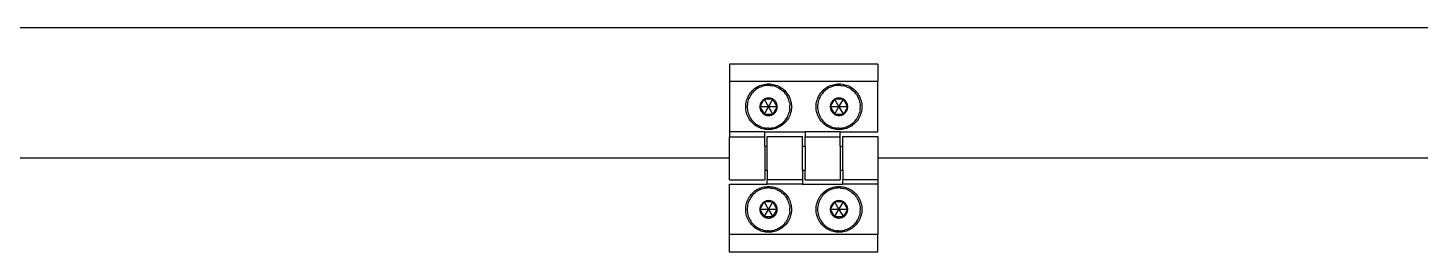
# Model space of a CAD drawing. Extents: x -35 to 41, y -65 to 61.
# Drawn here: x -17.04 to -0.98, y -26.08 to -23.49 of the extents above; entities that cross this region are included whole.
import ezdxf

# ---------------------------------------------------------------- set-up
doc = ezdxf.new("R2010")
doc.units = 0
doc.layers.get('0').update_dxf_attribs({"linetype": 'CONTINUOUS'})

msp = doc.modelspace()

# ---------------------------------------------------------------- linework, layer by layer
for p, q in [((16.911, -23.492), (-33.089, -23.492)), ((-7.233, -23.909), (-8.944, -23.909)), ((-8.944, -23.909), (-8.944, -24.112)), ((-7.233, -23.909), (-7.233, -24.112)), ((-7.233, -24.112), (-8.944, -24.112)), ((-8.944, -24.112), (-8.944, -24.692)), ((-8.704, -24.241), (-8.693, -24.228)), ((-8.693, -24.228), (-8.681, -24.215)), ((-8.68, -24.239), (-8.69, -24.252)), ((-8.681, -24.215), (-8.669, -24.203)), ((-8.669, -24.227), (-8.68, -24.239)), ((-8.669, -24.203), (-8.655, -24.192)), ((-8.657, -24.216), (-8.669, -24.227)), ((-8.645, -24.206), (-8.657, -24.216)), ((-8.655, -24.192), (-8.641, -24.182)), ((-8.632, -24.197), (-8.645, -24.206)), ((-8.641, -24.182), (-8.627, -24.173)), ((-8.618, -24.188), (-8.632, -24.197)), ((-8.627, -24.173), (-8.611, -24.165)), ((-8.604, -24.181), (-8.618, -24.188)), ((-8.611, -24.165), (-8.596, -24.158)), ((-8.589, -24.174), (-8.604, -24.181)), ((-8.596, -24.158), (-8.579, -24.152)), ((-8.574, -24.168), (-8.589, -24.174)), ((-8.579, -24.152), (-8.563, -24.147)), ((-8.558, -24.164), (-8.574, -24.168)), ((-8.563, -24.147), (-8.546, -24.143)), ((-8.543, -24.16), (-8.558, -24.164)), ((-8.546, -24.143), (-8.529, -24.14)), ((-8.527, -24.157), (-8.543, -24.16)), ((-8.529, -24.14), (-8.512, -24.138)), ((-8.511, -24.156), (-8.527, -24.157)), ((-8.512, -24.138), (-8.495, -24.138)), ((-8.495, -24.155), (-8.511, -24.156)), ((-8.495, -24.138), (-8.477, -24.138)), ((-8.478, -24.156), (-8.495, -24.155)), ((-8.478, -24.156), (-8.462, -24.157)), ((-8.477, -24.138), (-8.46, -24.14)), ((-8.462, -24.157), (-8.446, -24.16)), ((-8.46, -24.14), (-8.443, -24.143)), ((-8.431, -24.164), (-8.446, -24.16)), ((-8.443, -24.143), (-8.426, -24.147)), ((-8.415, -24.168), (-8.431, -24.164)), ((-8.426, -24.147), (-8.41, -24.152)), ((-8.4, -24.174), (-8.415, -24.168)), ((-8.41, -24.152), (-8.394, -24.158)), ((-8.4, -24.174), (-8.386, -24.181)), ((-8.394, -24.158), (-8.378, -24.165)), ((-8.386, -24.181), (-8.371, -24.188)), ((-8.378, -24.165), (-8.363, -24.173)), ((-8.371, -24.188), (-8.358, -24.197)), ((-8.363, -24.173), (-8.348, -24.182)), ((-8.345, -24.206), (-8.358, -24.197)), ((-8.348, -24.182), (-8.334, -24.192)), ((-8.345, -24.206), (-8.332, -24.216)), ((-8.334, -24.192), (-8.321, -24.203)), ((-8.332, -24.216), (-8.32, -24.227)), ((-8.321, -24.203), (-8.308, -24.215)), ((-8.32, -24.227), (-8.309, -24.239)), ((-8.299, -24.252), (-8.309, -24.239)), ((-8.308, -24.215), (-8.296, -24.228)), ((-8.296, -24.228), (-8.285, -24.241)), ((-7.892, -24.241), (-7.881, -24.228)), ((-7.881, -24.228), (-7.869, -24.215)), ((-7.868, -24.239), (-7.878, -24.252)), ((-7.869, -24.215), (-7.857, -24.203)), ((-7.857, -24.227), (-7.868, -24.239)), ((-7.857, -24.203), (-7.843, -24.192)), ((-7.845, -24.216), (-7.857, -24.227)), ((-7.833, -24.206), (-7.845, -24.216)), ((-7.843, -24.192), (-7.829, -24.182)), ((-7.82, -24.197), (-7.833, -24.206)), ((-7.829, -24.182), (-7.815, -24.173)), ((-7.806, -24.188), (-7.82, -24.197)), ((-7.815, -24.173), (-7.799, -24.165)), ((-7.792, -24.181), (-7.806, -24.188)), ((-7.799, -24.165), (-7.784, -24.158)), ((-7.777, -24.174), (-7.792, -24.181)), ((-7.784, -24.158), (-7.767, -24.152)), ((-7.762, -24.168), (-7.777, -24.174)), ((-7.767, -24.152), (-7.751, -24.147)), ((-7.746, -24.164), (-7.762, -24.168)), ((-7.751, -24.147), (-7.734, -24.143)), ((-7.731, -24.16), (-7.746, -24.164)), ((-7.734, -24.143), (-7.717, -24.14)), ((-7.715, -24.157), (-7.731, -24.16)), ((-7.717, -24.14), (-7.7, -24.138)), ((-7.699, -24.156), (-7.715, -24.157)), ((-7.7, -24.138), (-7.683, -24.138)), ((-7.683, -24.155), (-7.699, -24.156)), ((-7.683, -24.138), (-7.665, -24.138)), ((-7.666, -24.156), (-7.683, -24.155)), ((-7.666, -24.156), (-7.65, -24.157)), ((-7.665, -24.138), (-7.648, -24.14)), ((-7.65, -24.157), (-7.634, -24.16)), ((-7.648, -24.14), (-7.631, -24.143)), ((-7.619, -24.164), (-7.634, -24.16)), ((-7.631, -24.143), (-7.614, -24.147)), ((-7.603, -24.168), (-7.619, -24.164)), ((-7.614, -24.147), (-7.598, -24.152)), ((-7.588, -24.174), (-7.603, -24.168)), ((-7.598, -24.152), (-7.582, -24.158)), ((-7.588, -24.174), (-7.574, -24.181)), ((-7.582, -24.158), (-7.566, -24.165)), ((-7.574, -24.181), (-7.559, -24.188)), ((-7.566, -24.165), (-7.551, -24.173)), ((-7.559, -24.188), (-7.546, -24.197)), ((-7.551, -24.173), (-7.536, -24.182)), ((-7.533, -24.206), (-7.546, -24.197)), ((-7.536, -24.182), (-7.522, -24.192)), ((-7.533, -24.206), (-7.52, -24.216)), ((-7.522, -24.192), (-7.509, -24.203)), ((-7.52, -24.216), (-7.508, -24.227)), ((-7.509, -24.203), (-7.496, -24.215)), ((-7.508, -24.227), (-7.497, -24.239)), ((-7.487, -24.252), (-7.497, -24.239)), ((-7.496, -24.215), (-7.484, -24.228)), ((-7.484, -24.228), (-7.473, -24.241)), ((-7.233, -24.692), (-7.233, -24.112)), ((-8.758, -24.384), (-8.756, -24.367)), ((-8.758, -24.402), (-8.758, -24.384)), ((-8.756, -24.367), (-8.753, -24.35)), ((-8.753, -24.35), (-8.749, -24.333)), ((-8.749, -24.333), (-8.744, -24.317)), ((-8.744, -24.317), (-8.738, -24.301)), ((-8.739, -24.369), (-8.741, -24.386)), ((-8.741, -24.386), (-8.741, -24.402)), ((-8.736, -24.354), (-8.739, -24.369)), ((-8.738, -24.301), (-8.731, -24.285)), ((-8.733, -24.338), (-8.736, -24.354)), ((-8.728, -24.322), (-8.733, -24.338)), ((-8.731, -24.285), (-8.723, -24.27)), ((-8.722, -24.307), (-8.728, -24.322)), ((-8.723, -24.27), (-8.714, -24.255)), ((-8.716, -24.293), (-8.722, -24.307)), ((-8.708, -24.278), (-8.716, -24.293)), ((-8.714, -24.255), (-8.704, -24.241)), ((-8.7, -24.265), (-8.708, -24.278)), ((-8.69, -24.252), (-8.7, -24.265)), ((-8.595, -24.402), (-8.585, -24.384)), ((-8.594, -24.389), (-8.595, -24.395)), ((-8.595, -24.395), (-8.595, -24.402)), ((-8.593, -24.382), (-8.594, -24.389)), ((-8.592, -24.376), (-8.593, -24.382)), ((-8.585, -24.384), (-8.593, -24.382)), ((-8.59, -24.369), (-8.592, -24.376)), ((-8.587, -24.363), (-8.59, -24.369)), ((-8.585, -24.357), (-8.587, -24.363)), ((-8.585, -24.384), (-8.552, -24.327)), ((-8.582, -24.351), (-8.585, -24.357)), ((-8.578, -24.346), (-8.582, -24.351)), ((-8.574, -24.34), (-8.578, -24.346)), ((-8.57, -24.335), (-8.574, -24.34)), ((-8.566, -24.331), (-8.57, -24.335)), ((-8.561, -24.326), (-8.566, -24.331)), ((-8.556, -24.322), (-8.561, -24.326)), ((-8.55, -24.318), (-8.556, -24.322)), ((-8.545, -24.315), (-8.552, -24.327)), ((-8.55, -24.318), (-8.552, -24.327)), ((-8.545, -24.315), (-8.55, -24.318)), ((-8.539, -24.312), (-8.545, -24.315)), ((-8.545, -24.315), (-8.495, -24.402)), ((-8.545, -24.315), (-8.531, -24.315)), ((-8.533, -24.309), (-8.539, -24.312)), ((-8.531, -24.315), (-8.539, -24.312)), ((-8.527, -24.307), (-8.533, -24.309)), ((-8.444, -24.315), (-8.531, -24.315)), ((-8.521, -24.305), (-8.527, -24.307)), ((-8.514, -24.303), (-8.521, -24.305)), ((-8.508, -24.302), (-8.514, -24.303)), ((-8.504, -24.302), (-8.508, -24.302)), ((-8.495, -24.301), (-8.504, -24.302)), ((-8.488, -24.301), (-8.495, -24.301)), ((-8.495, -24.402), (-8.444, -24.315)), ((-8.481, -24.302), (-8.488, -24.301)), ((-8.475, -24.303), (-8.481, -24.302)), ((-8.469, -24.305), (-8.475, -24.303)), ((-8.462, -24.307), (-8.469, -24.305)), ((-8.456, -24.309), (-8.462, -24.307)), ((-8.45, -24.312), (-8.456, -24.309)), ((-8.444, -24.315), (-8.45, -24.312)), ((-8.439, -24.318), (-8.444, -24.315)), ((-8.394, -24.402), (-8.444, -24.315)), ((-8.433, -24.322), (-8.439, -24.318)), ((-8.428, -24.326), (-8.433, -24.322)), ((-8.424, -24.331), (-8.428, -24.326)), ((-8.419, -24.335), (-8.424, -24.331)), ((-8.415, -24.34), (-8.419, -24.335)), ((-8.411, -24.346), (-8.415, -24.34)), ((-8.408, -24.351), (-8.411, -24.346)), ((-8.404, -24.357), (-8.408, -24.351)), ((-8.402, -24.363), (-8.404, -24.357)), ((-8.399, -24.369), (-8.402, -24.363)), ((-8.398, -24.376), (-8.399, -24.369)), ((-8.396, -24.382), (-8.398, -24.376)), ((-8.395, -24.389), (-8.396, -24.382)), ((-8.394, -24.395), (-8.395, -24.389)), ((-8.394, -24.402), (-8.394, -24.395)), ((-8.299, -24.252), (-8.29, -24.265)), ((-8.29, -24.265), (-8.281, -24.278)), ((-8.285, -24.241), (-8.275, -24.255)), ((-8.274, -24.293), (-8.281, -24.278)), ((-8.275, -24.255), (-8.266, -24.27)), ((-8.267, -24.307), (-8.274, -24.293)), ((-8.261, -24.322), (-8.267, -24.307)), ((-8.266, -24.27), (-8.258, -24.285)), ((-8.256, -24.338), (-8.261, -24.322)), ((-8.258, -24.285), (-8.251, -24.301)), ((-8.253, -24.354), (-8.256, -24.338)), ((-8.253, -24.354), (-8.25, -24.369)), ((-8.251, -24.301), (-8.245, -24.317)), ((-8.25, -24.369), (-8.249, -24.386)), ((-8.248, -24.402), (-8.249, -24.386)), ((-8.245, -24.317), (-8.24, -24.333)), ((-8.24, -24.333), (-8.236, -24.35)), ((-8.236, -24.35), (-8.233, -24.367)), ((-8.233, -24.367), (-8.231, -24.384)), ((-8.231, -24.384), (-8.231, -24.402)), ((-7.946, -24.384), (-7.944, -24.367)), ((-7.946, -24.402), (-7.946, -24.384)), ((-7.944, -24.367), (-7.941, -24.35)), ((-7.941, -24.35), (-7.937, -24.333)), ((-7.937, -24.333), (-7.932, -24.317)), ((-7.932, -24.317), (-7.926, -24.301)), ((-7.927, -24.369), (-7.929, -24.386)), ((-7.929, -24.386), (-7.929, -24.402)), ((-7.924, -24.354), (-7.927, -24.369)), ((-7.926, -24.301), (-7.919, -24.285)), ((-7.921, -24.338), (-7.924, -24.354)), ((-7.916, -24.322), (-7.921, -24.338)), ((-7.919, -24.285), (-7.911, -24.27)), ((-7.91, -24.307), (-7.916, -24.322)), ((-7.911, -24.27), (-7.902, -24.255)), ((-7.904, -24.293), (-7.91, -24.307)), ((-7.896, -24.278), (-7.904, -24.293)), ((-7.902, -24.255), (-7.892, -24.241)), ((-7.888, -24.265), (-7.896, -24.278)), ((-7.878, -24.252), (-7.888, -24.265)), ((-7.783, -24.402), (-7.773, -24.384)), ((-7.782, -24.389), (-7.783, -24.395)), ((-7.783, -24.395), (-7.783, -24.402)), ((-7.781, -24.382), (-7.782, -24.389)), ((-7.78, -24.376), (-7.781, -24.382)), ((-7.773, -24.384), (-7.781, -24.382)), ((-7.778, -24.369), (-7.78, -24.376)), ((-7.775, -24.363), (-7.778, -24.369)), ((-7.773, -24.357), (-7.775, -24.363)), ((-7.773, -24.384), (-7.74, -24.327)), ((-7.77, -24.351), (-7.773, -24.357)), ((-7.766, -24.346), (-7.77, -24.351)), ((-7.762, -24.34), (-7.766, -24.346)), ((-7.758, -24.335), (-7.762, -24.34)), ((-7.754, -24.331), (-7.758, -24.335)), ((-7.749, -24.326), (-7.754, -24.331)), ((-7.744, -24.322), (-7.749, -24.326)), ((-7.738, -24.318), (-7.744, -24.322)), ((-7.733, -24.315), (-7.74, -24.327)), ((-7.738, -24.318), (-7.74, -24.327)), ((-7.733, -24.315), (-7.738, -24.318)), ((-7.727, -24.312), (-7.733, -24.315)), ((-7.733, -24.315), (-7.683, -24.402)), ((-7.632, -24.315), (-7.733, -24.315)), ((-7.721, -24.309), (-7.727, -24.312)), ((-7.715, -24.307), (-7.721, -24.309)), ((-7.709, -24.305), (-7.715, -24.307)), ((-7.702, -24.303), (-7.709, -24.305)), ((-7.696, -24.302), (-7.702, -24.303)), ((-7.692, -24.302), (-7.696, -24.302)), ((-7.683, -24.301), (-7.692, -24.302)), ((-7.676, -24.301), (-7.683, -24.301)), ((-7.683, -24.402), (-7.632, -24.315)), ((-7.669, -24.302), (-7.676, -24.301)), ((-7.663, -24.303), (-7.669, -24.302)), ((-7.657, -24.305), (-7.663, -24.303)), ((-7.65, -24.307), (-7.657, -24.305)), ((-7.644, -24.309), (-7.65, -24.307)), ((-7.638, -24.312), (-7.644, -24.309)), ((-7.632, -24.315), (-7.638, -24.312)), ((-7.627, -24.318), (-7.632, -24.315)), ((-7.582, -24.402), (-7.632, -24.315)), ((-7.621, -24.322), (-7.627, -24.318)), ((-7.616, -24.326), (-7.621, -24.322)), ((-7.612, -24.331), (-7.616, -24.326)), ((-7.607, -24.335), (-7.612, -24.331)), ((-7.603, -24.34), (-7.607, -24.335)), ((-7.599, -24.346), (-7.603, -24.34)), ((-7.596, -24.351), (-7.599, -24.346)), ((-7.592, -24.357), (-7.596, -24.351)), ((-7.59, -24.363), (-7.592, -24.357)), ((-7.587, -24.369), (-7.59, -24.363)), ((-7.586, -24.376), (-7.587, -24.369)), ((-7.584, -24.382), (-7.586, -24.376)), ((-7.583, -24.389), (-7.584, -24.382)), ((-7.582, -24.395), (-7.583, -24.389)), ((-7.582, -24.402), (-7.582, -24.395)), ((-7.487, -24.252), (-7.478, -24.265)), ((-7.478, -24.265), (-7.469, -24.278)), ((-7.473, -24.241), (-7.463, -24.255)), ((-7.462, -24.293), (-7.469, -24.278)), ((-7.463, -24.255), (-7.454, -24.27)), ((-7.455, -24.307), (-7.462, -24.293)), ((-7.449, -24.322), (-7.455, -24.307)), ((-7.454, -24.27), (-7.446, -24.285)), ((-7.444, -24.338), (-7.449, -24.322)), ((-7.446, -24.285), (-7.439, -24.301)), ((-7.441, -24.354), (-7.444, -24.338)), ((-7.441, -24.354), (-7.438, -24.369)), ((-7.439, -24.301), (-7.433, -24.317)), ((-7.438, -24.369), (-7.437, -24.386)), ((-7.436, -24.402), (-7.437, -24.386)), ((-7.433, -24.317), (-7.428, -24.333)), ((-7.428, -24.333), (-7.424, -24.35)), ((-7.424, -24.35), (-7.421, -24.367)), ((-7.421, -24.367), (-7.419, -24.384)), ((-7.419, -24.384), (-7.419, -24.402)), ((-8.758, -24.419), (-8.758, -24.402)), ((-8.756, -24.436), (-8.758, -24.419)), ((-8.753, -24.453), (-8.756, -24.436)), ((-8.749, -24.47), (-8.753, -24.453)), ((-8.744, -24.486), (-8.749, -24.47)), ((-8.738, -24.503), (-8.744, -24.486)), ((-8.741, -24.402), (-8.741, -24.418)), ((-8.741, -24.418), (-8.739, -24.434)), ((-8.739, -24.434), (-8.736, -24.45)), ((-8.731, -24.518), (-8.738, -24.503)), ((-8.736, -24.45), (-8.733, -24.465)), ((-8.733, -24.465), (-8.728, -24.481)), ((-8.723, -24.534), (-8.731, -24.518)), ((-8.728, -24.481), (-8.722, -24.496)), ((-8.714, -24.548), (-8.723, -24.534)), ((-8.722, -24.496), (-8.716, -24.511)), ((-8.716, -24.511), (-8.708, -24.525)), ((-8.704, -24.562), (-8.714, -24.548)), ((-8.708, -24.525), (-8.7, -24.539)), ((-8.7, -24.539), (-8.69, -24.552)), ((-8.69, -24.552), (-8.68, -24.564)), ((-8.595, -24.402), (-8.595, -24.408)), ((-8.495, -24.402), (-8.595, -24.402)), ((-8.595, -24.402), (-8.585, -24.42)), ((-8.595, -24.408), (-8.594, -24.415)), ((-8.594, -24.415), (-8.593, -24.421)), ((-8.593, -24.421), (-8.585, -24.42)), ((-8.593, -24.421), (-8.592, -24.428)), ((-8.592, -24.428), (-8.59, -24.434)), ((-8.59, -24.434), (-8.587, -24.44)), ((-8.587, -24.44), (-8.585, -24.446)), ((-8.585, -24.42), (-8.555, -24.471)), ((-8.585, -24.446), (-8.582, -24.452)), ((-8.582, -24.452), (-8.578, -24.457)), ((-8.578, -24.457), (-8.574, -24.463)), ((-8.574, -24.463), (-8.57, -24.468)), ((-8.57, -24.468), (-8.566, -24.473)), ((-8.566, -24.473), (-8.561, -24.477)), ((-8.555, -24.471), (-8.561, -24.477)), ((-8.561, -24.477), (-8.556, -24.481)), ((-8.556, -24.481), (-8.55, -24.485)), ((-8.555, -24.471), (-8.545, -24.489)), ((-8.55, -24.485), (-8.545, -24.489)), ((-8.545, -24.489), (-8.495, -24.402)), ((-8.545, -24.489), (-8.539, -24.492)), ((-8.524, -24.489), (-8.545, -24.489)), ((-8.539, -24.492), (-8.533, -24.494)), ((-8.533, -24.494), (-8.527, -24.497)), ((-8.527, -24.497), (-8.524, -24.489)), ((-8.527, -24.497), (-8.521, -24.499)), ((-8.459, -24.489), (-8.524, -24.489)), ((-8.521, -24.499), (-8.514, -24.5)), ((-8.514, -24.5), (-8.508, -24.501)), ((-8.508, -24.501), (-8.501, -24.502)), ((-8.501, -24.502), (-8.495, -24.502)), ((-8.495, -24.402), (-8.444, -24.489)), ((-8.394, -24.402), (-8.495, -24.402)), ((-8.495, -24.502), (-8.488, -24.502)), ((-8.488, -24.502), (-8.481, -24.501)), ((-8.481, -24.501), (-8.475, -24.5)), ((-8.475, -24.5), (-8.469, -24.499)), ((-8.469, -24.499), (-8.462, -24.497)), ((-8.462, -24.497), (-8.456, -24.494)), ((-8.459, -24.489), (-8.456, -24.494)), ((-8.459, -24.489), (-8.444, -24.489)), ((-8.456, -24.494), (-8.45, -24.492)), ((-8.45, -24.492), (-8.444, -24.489)), ((-8.444, -24.489), (-8.394, -24.402)), ((-8.444, -24.489), (-8.439, -24.485)), ((-8.439, -24.485), (-8.433, -24.481)), ((-8.433, -24.481), (-8.428, -24.477)), ((-8.428, -24.477), (-8.424, -24.473)), ((-8.424, -24.473), (-8.419, -24.468)), ((-8.419, -24.468), (-8.415, -24.463)), ((-8.415, -24.463), (-8.411, -24.457)), ((-8.411, -24.457), (-8.408, -24.452)), ((-8.408, -24.452), (-8.404, -24.446)), ((-8.404, -24.446), (-8.402, -24.44)), ((-8.402, -24.44), (-8.399, -24.434)), ((-8.399, -24.434), (-8.398, -24.428)), ((-8.398, -24.428), (-8.396, -24.421)), ((-8.396, -24.421), (-8.395, -24.415)), ((-8.395, -24.415), (-8.394, -24.408)), ((-8.394, -24.408), (-8.394, -24.402)), ((-8.309, -24.564), (-8.299, -24.552)), ((-8.29, -24.539), (-8.299, -24.552)), ((-8.29, -24.539), (-8.281, -24.525)), ((-8.275, -24.548), (-8.285, -24.562)), ((-8.281, -24.525), (-8.274, -24.511)), ((-8.266, -24.534), (-8.275, -24.548)), ((-8.274, -24.511), (-8.267, -24.496)), ((-8.267, -24.496), (-8.261, -24.481)), ((-8.258, -24.518), (-8.266, -24.534)), ((-8.261, -24.481), (-8.256, -24.465)), ((-8.251, -24.503), (-8.258, -24.518)), ((-8.253, -24.45), (-8.256, -24.465)), ((-8.25, -24.434), (-8.253, -24.45)), ((-8.245, -24.486), (-8.251, -24.503)), ((-8.25, -24.434), (-8.249, -24.418)), ((-8.249, -24.418), (-8.248, -24.402)), ((-8.24, -24.47), (-8.245, -24.486)), ((-8.236, -24.453), (-8.24, -24.47)), ((-8.233, -24.436), (-8.236, -24.453)), ((-8.231, -24.419), (-8.233, -24.436)), ((-8.231, -24.402), (-8.231, -24.419)), ((-7.946, -24.419), (-7.946, -24.402)), ((-7.944, -24.436), (-7.946, -24.419)), ((-7.941, -24.453), (-7.944, -24.436)), ((-7.937, -24.47), (-7.941, -24.453)), ((-7.932, -24.486), (-7.937, -24.47)), ((-7.926, -24.503), (-7.932, -24.486)), ((-7.929, -24.402), (-7.929, -24.418)), ((-7.929, -24.418), (-7.927, -24.434)), ((-7.927, -24.434), (-7.924, -24.45)), ((-7.919, -24.518), (-7.926, -24.503)), ((-7.924, -24.45), (-7.921, -24.465)), ((-7.921, -24.465), (-7.916, -24.481)), ((-7.911, -24.534), (-7.919, -24.518)), ((-7.916, -24.481), (-7.91, -24.496)), ((-7.902, -24.548), (-7.911, -24.534)), ((-7.91, -24.496), (-7.904, -24.511)), ((-7.904, -24.511), (-7.896, -24.525)), ((-7.892, -24.562), (-7.902, -24.548)), ((-7.896, -24.525), (-7.888, -24.539)), ((-7.888, -24.539), (-7.878, -24.552)), ((-7.878, -24.552), (-7.868, -24.564)), ((-7.783, -24.402), (-7.783, -24.408)), ((-7.683, -24.402), (-7.783, -24.402)), ((-7.783, -24.402), (-7.773, -24.42)), ((-7.783, -24.408), (-7.782, -24.415)), ((-7.782, -24.415), (-7.781, -24.421)), ((-7.781, -24.421), (-7.773, -24.42)), ((-7.781, -24.421), (-7.78, -24.428)), ((-7.78, -24.428), (-7.778, -24.434)), ((-7.778, -24.434), (-7.775, -24.44)), ((-7.775, -24.44), (-7.773, -24.446)), ((-7.773, -24.42), (-7.743, -24.471)), ((-7.773, -24.446), (-7.77, -24.452)), ((-7.77, -24.452), (-7.766, -24.457)), ((-7.766, -24.457), (-7.762, -24.463)), ((-7.762, -24.463), (-7.758, -24.468)), ((-7.758, -24.468), (-7.754, -24.473)), ((-7.754, -24.473), (-7.749, -24.477)), ((-7.743, -24.471), (-7.749, -24.477)), ((-7.749, -24.477), (-7.744, -24.481)), ((-7.744, -24.481), (-7.738, -24.485)), ((-7.743, -24.471), (-7.733, -24.489)), ((-7.738, -24.485), (-7.733, -24.489)), ((-7.733, -24.489), (-7.683, -24.402)), ((-7.733, -24.489), (-7.727, -24.492)), ((-7.712, -24.489), (-7.733, -24.489)), ((-7.727, -24.492), (-7.721, -24.494)), ((-7.721, -24.494), (-7.715, -24.497)), ((-7.715, -24.497), (-7.712, -24.489)), ((-7.715, -24.497), (-7.709, -24.499)), ((-7.632, -24.489), (-7.712, -24.489)), ((-7.709, -24.499), (-7.702, -24.5)), ((-7.702, -24.5), (-7.696, -24.501)), ((-7.696, -24.501), (-7.689, -24.502)), ((-7.689, -24.502), (-7.683, -24.502)), ((-7.683, -24.402), (-7.632, -24.489)), ((-7.582, -24.402), (-7.683, -24.402)), ((-7.683, -24.502), (-7.676, -24.502)), ((-7.676, -24.502), (-7.669, -24.501)), ((-7.669, -24.501), (-7.663, -24.5)), ((-7.663, -24.5), (-7.657, -24.499)), ((-7.657, -24.499), (-7.65, -24.497)), ((-7.65, -24.497), (-7.644, -24.494)), ((-7.644, -24.494), (-7.638, -24.492)), ((-7.638, -24.492), (-7.632, -24.489)), ((-7.632, -24.489), (-7.582, -24.402)), ((-7.632, -24.489), (-7.627, -24.485)), ((-7.627, -24.485), (-7.621, -24.481)), ((-7.621, -24.481), (-7.616, -24.477)), ((-7.616, -24.477), (-7.612, -24.473)), ((-7.612, -24.473), (-7.607, -24.468)), ((-7.607, -24.468), (-7.603, -24.463)), ((-7.603, -24.463), (-7.599, -24.457)), ((-7.599, -24.457), (-7.596, -24.452)), ((-7.596, -24.452), (-7.592, -24.446)), ((-7.592, -24.446), (-7.59, -24.44)), ((-7.59, -24.44), (-7.587, -24.434)), ((-7.587, -24.434), (-7.586, -24.428)), ((-7.586, -24.428), (-7.584, -24.421)), ((-7.584, -24.421), (-7.583, -24.415)), ((-7.583, -24.415), (-7.582, -24.408)), ((-7.582, -24.408), (-7.582, -24.402)), ((-7.497, -24.564), (-7.487, -24.552)), ((-7.478, -24.539), (-7.487, -24.552)), ((-7.478, -24.539), (-7.469, -24.525)), ((-7.463, -24.548), (-7.473, -24.562)), ((-7.469, -24.525), (-7.462, -24.511)), ((-7.454, -24.534), (-7.463, -24.548)), ((-7.462, -24.511), (-7.455, -24.496)), ((-7.455, -24.496), (-7.449, -24.481)), ((-7.446, -24.518), (-7.454, -24.534)), ((-7.449, -24.481), (-7.444, -24.465)), ((-7.439, -24.503), (-7.446, -24.518)), ((-7.441, -24.45), (-7.444, -24.465)), ((-7.438, -24.434), (-7.441, -24.45)), ((-7.433, -24.486), (-7.439, -24.503)), ((-7.438, -24.434), (-7.437, -24.418)), ((-7.437, -24.418), (-7.436, -24.402)), ((-7.428, -24.47), (-7.433, -24.486)), ((-7.424, -24.453), (-7.428, -24.47)), ((-7.421, -24.436), (-7.424, -24.453)), ((-7.419, -24.419), (-7.421, -24.436)), ((-7.419, -24.402), (-7.419, -24.419)), ((-8.944, -24.692), (-8.944, -24.747)), ((-8.538, -24.692), (-8.944, -24.692)), ((-8.693, -24.576), (-8.704, -24.562)), ((-8.681, -24.588), (-8.693, -24.576)), ((-8.669, -24.6), (-8.681, -24.588)), ((-8.68, -24.564), (-8.669, -24.576)), ((-8.669, -24.576), (-8.657, -24.587)), ((-8.655, -24.611), (-8.669, -24.6)), ((-8.657, -24.587), (-8.645, -24.597)), ((-8.641, -24.621), (-8.655, -24.611)), ((-8.645, -24.597), (-8.632, -24.607)), ((-8.627, -24.63), (-8.641, -24.621)), ((-8.632, -24.607), (-8.618, -24.615)), ((-8.611, -24.638), (-8.627, -24.63)), ((-8.618, -24.615), (-8.604, -24.623)), ((-8.596, -24.645), (-8.611, -24.638)), ((-8.604, -24.623), (-8.589, -24.629)), ((-8.579, -24.652), (-8.596, -24.645)), ((-8.589, -24.629), (-8.574, -24.635)), ((-8.563, -24.657), (-8.579, -24.652)), ((-8.574, -24.635), (-8.558, -24.64)), ((-8.546, -24.66), (-8.563, -24.657)), ((-8.558, -24.64), (-8.543, -24.643)), ((-8.529, -24.663), (-8.546, -24.66)), ((-8.543, -24.643), (-8.527, -24.646)), ((-8.538, -24.692), (-8.074, -24.692)), ((-8.538, -24.747), (-8.538, -24.692)), ((-8.512, -24.665), (-8.529, -24.663)), ((-8.527, -24.646), (-8.511, -24.648)), ((-8.495, -24.666), (-8.512, -24.665)), ((-8.495, -24.648), (-8.511, -24.648)), ((-8.495, -24.648), (-8.478, -24.648)), ((-8.477, -24.665), (-8.495, -24.666)), ((-8.478, -24.648), (-8.462, -24.646)), ((-8.46, -24.663), (-8.477, -24.665)), ((-8.462, -24.646), (-8.446, -24.643)), ((-8.443, -24.66), (-8.46, -24.663)), ((-8.446, -24.643), (-8.431, -24.64)), ((-8.426, -24.657), (-8.443, -24.66)), ((-8.431, -24.64), (-8.415, -24.635)), ((-8.41, -24.652), (-8.426, -24.657)), ((-8.415, -24.635), (-8.4, -24.629)), ((-8.394, -24.645), (-8.41, -24.652)), ((-8.4, -24.629), (-8.386, -24.623)), ((-8.378, -24.638), (-8.394, -24.645)), ((-8.386, -24.623), (-8.371, -24.615)), ((-8.363, -24.63), (-8.378, -24.638)), ((-8.371, -24.615), (-8.358, -24.607)), ((-8.348, -24.621), (-8.363, -24.63)), ((-8.358, -24.607), (-8.345, -24.597)), ((-8.334, -24.611), (-8.348, -24.621)), ((-8.345, -24.597), (-8.332, -24.587)), ((-8.321, -24.6), (-8.334, -24.611)), ((-8.332, -24.587), (-8.32, -24.576)), ((-8.308, -24.588), (-8.321, -24.6)), ((-8.309, -24.564), (-8.32, -24.576)), ((-8.296, -24.576), (-8.308, -24.588)), ((-8.285, -24.562), (-8.296, -24.576)), ((-8.074, -24.692), (-8.074, -24.747)), ((-7.668, -24.692), (-8.074, -24.692)), ((-7.881, -24.576), (-7.892, -24.562)), ((-7.869, -24.588), (-7.881, -24.576)), ((-7.857, -24.6), (-7.869, -24.588)), ((-7.868, -24.564), (-7.857, -24.576)), ((-7.857, -24.576), (-7.845, -24.587)), ((-7.843, -24.611), (-7.857, -24.6)), ((-7.845, -24.587), (-7.833, -24.597)), ((-7.829, -24.621), (-7.843, -24.611)), ((-7.833, -24.597), (-7.82, -24.607)), ((-7.815, -24.63), (-7.829, -24.621)), ((-7.82, -24.607), (-7.806, -24.615)), ((-7.799, -24.638), (-7.815, -24.63)), ((-7.806, -24.615), (-7.792, -24.623)), ((-7.784, -24.645), (-7.799, -24.638)), ((-7.792, -24.623), (-7.777, -24.629)), ((-7.767, -24.652), (-7.784, -24.645)), ((-7.777, -24.629), (-7.762, -24.635)), ((-7.751, -24.657), (-7.767, -24.652)), ((-7.762, -24.635), (-7.746, -24.64)), ((-7.734, -24.66), (-7.751, -24.657)), ((-7.746, -24.64), (-7.731, -24.643)), ((-7.717, -24.663), (-7.734, -24.66)), ((-7.731, -24.643), (-7.715, -24.646)), ((-7.7, -24.665), (-7.717, -24.663)), ((-7.715, -24.646), (-7.699, -24.648)), ((-7.683, -24.666), (-7.7, -24.665)), ((-7.683, -24.648), (-7.699, -24.648)), ((-7.683, -24.648), (-7.666, -24.648)), ((-7.665, -24.665), (-7.683, -24.666)), ((-7.668, -24.747), (-7.668, -24.692)), ((-7.668, -24.692), (-7.233, -24.692)), ((-7.666, -24.648), (-7.65, -24.646)), ((-7.648, -24.663), (-7.665, -24.665)), ((-7.65, -24.646), (-7.634, -24.643)), ((-7.631, -24.66), (-7.648, -24.663)), ((-7.634, -24.643), (-7.619, -24.64)), ((-7.614, -24.657), (-7.631, -24.66)), ((-7.619, -24.64), (-7.603, -24.635)), ((-7.598, -24.652), (-7.614, -24.657)), ((-7.603, -24.635), (-7.588, -24.629)), ((-7.582, -24.645), (-7.598, -24.652)), ((-7.588, -24.629), (-7.574, -24.623)), ((-7.566, -24.638), (-7.582, -24.645)), ((-7.574, -24.623), (-7.559, -24.615)), ((-7.551, -24.63), (-7.566, -24.638)), ((-7.559, -24.615), (-7.546, -24.607)), ((-7.536, -24.621), (-7.551, -24.63)), ((-7.546, -24.607), (-7.533, -24.597)), ((-7.522, -24.611), (-7.536, -24.621)), ((-7.533, -24.597), (-7.52, -24.587)), ((-7.509, -24.6), (-7.522, -24.611)), ((-7.52, -24.587), (-7.508, -24.576)), ((-7.496, -24.588), (-7.509, -24.6)), ((-7.497, -24.564), (-7.508, -24.576)), ((-7.484, -24.576), (-7.496, -24.588)), ((-7.473, -24.562), (-7.484, -24.576)), ((-8.944, -24.747), (-8.538, -24.747)), ((-8.944, -24.993), (-8.944, -24.747)), ((-8.538, -24.854), (-8.538, -24.747)), ((-8.538, -24.854), (-8.509, -24.854)), ((-8.538, -24.854), (-8.538, -25.133)), ((-8.509, -24.744), (-8.103, -24.744)), ((-8.509, -24.854), (-8.509, -24.744)), ((-8.509, -25.133), (-8.509, -24.854)), ((-8.103, -24.854), (-8.103, -24.744)), ((-8.103, -24.854), (-8.074, -24.854)), ((-8.103, -25.133), (-8.103, -24.854)), ((-8.074, -24.747), (-7.668, -24.747)), ((-8.074, -24.854), (-8.074, -24.747)), ((-8.074, -24.854), (-8.074, -25.133)), ((-7.668, -24.854), (-7.668, -24.747)), ((-7.668, -24.854), (-7.639, -24.854)), ((-7.668, -24.854), (-7.668, -25.133)), ((-7.639, -24.744), (-7.233, -24.744)), ((-7.639, -24.854), (-7.639, -24.744)), ((-7.639, -25.133), (-7.639, -24.854)), ((-7.233, -24.744), (-7.233, -24.993)), ((-8.944, -24.993), (-31.078, -24.993)), ((-8.944, -25.243), (-8.944, -24.993)), ((14.9, -24.993), (-7.233, -24.993)), ((-7.233, -24.993), (-7.233, -25.24)), ((-8.538, -25.133), (-8.509, -25.133)), ((-8.538, -25.133), (-8.538, -25.243)), ((-8.509, -25.133), (-8.509, -25.24)), ((-8.103, -25.133), (-8.074, -25.133)), ((-8.103, -25.133), (-8.103, -25.24)), ((-8.074, -25.243), (-8.074, -25.133)), ((-7.668, -25.133), (-7.639, -25.133)), ((-7.668, -25.133), (-7.668, -25.243)), ((-7.639, -25.133), (-7.639, -25.24)), ((-8.944, -25.243), (-8.538, -25.243)), ((-8.944, -25.875), (-8.944, -25.295)), ((-8.944, -25.295), (-8.509, -25.295)), ((-8.641, -25.365), (-8.627, -25.356)), ((-8.627, -25.356), (-8.611, -25.348)), ((-8.604, -25.364), (-8.618, -25.371)), ((-8.611, -25.348), (-8.596, -25.341)), ((-8.589, -25.357), (-8.604, -25.364)), ((-8.596, -25.341), (-8.579, -25.335)), ((-8.574, -25.351), (-8.589, -25.357)), ((-8.579, -25.335), (-8.563, -25.33)), ((-8.558, -25.347), (-8.574, -25.351)), ((-8.563, -25.33), (-8.546, -25.326)), ((-8.543, -25.343), (-8.558, -25.347)), ((-8.546, -25.326), (-8.529, -25.323)), ((-8.527, -25.34), (-8.543, -25.343)), ((-8.529, -25.323), (-8.512, -25.322)), ((-8.511, -25.339), (-8.527, -25.34)), ((-8.512, -25.322), (-8.495, -25.321)), ((-8.495, -25.338), (-8.511, -25.339)), ((-8.509, -25.295), (-8.509, -25.24)), ((-8.509, -25.24), (-8.103, -25.24)), ((-8.103, -25.295), (-8.509, -25.295)), ((-8.495, -25.321), (-8.477, -25.322)), ((-8.478, -25.339), (-8.495, -25.338)), ((-8.478, -25.339), (-8.462, -25.34)), ((-8.477, -25.322), (-8.46, -25.323)), ((-8.462, -25.34), (-8.446, -25.343)), ((-8.46, -25.323), (-8.443, -25.326)), ((-8.431, -25.347), (-8.446, -25.343)), ((-8.443, -25.326), (-8.426, -25.33)), ((-8.415, -25.351), (-8.431, -25.347)), ((-8.426, -25.33), (-8.41, -25.335)), ((-8.4, -25.357), (-8.415, -25.351)), ((-8.41, -25.335), (-8.394, -25.341)), ((-8.4, -25.357), (-8.386, -25.364)), ((-8.394, -25.341), (-8.378, -25.348)), ((-8.386, -25.364), (-8.371, -25.371)), ((-8.378, -25.348), (-8.363, -25.356)), ((-8.363, -25.356), (-8.348, -25.365)), ((-8.103, -25.24), (-8.103, -25.295)), ((-8.103, -25.295), (-7.639, -25.295)), ((-8.074, -25.243), (-7.668, -25.243)), ((-7.829, -25.365), (-7.815, -25.356)), ((-7.815, -25.356), (-7.799, -25.348)), ((-7.792, -25.364), (-7.806, -25.371)), ((-7.799, -25.348), (-7.784, -25.341)), ((-7.777, -25.357), (-7.792, -25.364)), ((-7.784, -25.341), (-7.767, -25.335)), ((-7.762, -25.351), (-7.777, -25.357)), ((-7.767, -25.335), (-7.751, -25.33)), ((-7.746, -25.347), (-7.762, -25.351)), ((-7.751, -25.33), (-7.734, -25.326)), ((-7.731, -25.343), (-7.746, -25.347)), ((-7.734, -25.326), (-7.717, -25.323)), ((-7.715, -25.34), (-7.731, -25.343)), ((-7.717, -25.323), (-7.7, -25.322)), ((-7.699, -25.339), (-7.715, -25.34)), ((-7.7, -25.322), (-7.683, -25.321)), ((-7.683, -25.338), (-7.699, -25.339)), ((-7.683, -25.321), (-7.665, -25.322)), ((-7.666, -25.339), (-7.683, -25.338)), ((-7.666, -25.339), (-7.65, -25.34)), ((-7.665, -25.322), (-7.648, -25.323)), ((-7.65, -25.34), (-7.634, -25.343)), ((-7.648, -25.323), (-7.631, -25.326)), ((-7.639, -25.295), (-7.639, -25.24)), ((-7.639, -25.24), (-7.233, -25.24)), ((-7.233, -25.295), (-7.639, -25.295)), ((-7.619, -25.347), (-7.634, -25.343)), ((-7.631, -25.326), (-7.614, -25.33)), ((-7.603, -25.351), (-7.619, -25.347)), ((-7.614, -25.33), (-7.598, -25.335)), ((-7.588, -25.357), (-7.603, -25.351)), ((-7.598, -25.335), (-7.582, -25.341)), ((-7.588, -25.357), (-7.574, -25.364)), ((-7.582, -25.341), (-7.566, -25.348)), ((-7.574, -25.364), (-7.559, -25.371)), ((-7.566, -25.348), (-7.551, -25.356)), ((-7.551, -25.356), (-7.536, -25.365)), ((-7.233, -25.24), (-7.233, -25.295)), ((-7.233, -25.295), (-7.233, -25.875)), ((-8.753, -25.533), (-8.749, -25.517)), ((-8.749, -25.517), (-8.744, -25.5)), ((-8.744, -25.5), (-8.738, -25.484)), ((-8.738, -25.484), (-8.731, -25.468)), ((-8.733, -25.521), (-8.736, -25.537)), ((-8.728, -25.506), (-8.733, -25.521)), ((-8.731, -25.468), (-8.723, -25.453)), ((-8.722, -25.491), (-8.728, -25.506)), ((-8.723, -25.453), (-8.714, -25.438)), ((-8.716, -25.476), (-8.722, -25.491)), ((-8.708, -25.462), (-8.716, -25.476)), ((-8.714, -25.438), (-8.704, -25.424)), ((-8.7, -25.448), (-8.708, -25.462)), ((-8.704, -25.424), (-8.693, -25.411)), ((-8.69, -25.435), (-8.7, -25.448)), ((-8.693, -25.411), (-8.681, -25.398)), ((-8.68, -25.422), (-8.69, -25.435)), ((-8.681, -25.398), (-8.669, -25.386)), ((-8.669, -25.411), (-8.68, -25.422)), ((-8.669, -25.386), (-8.655, -25.375)), ((-8.657, -25.4), (-8.669, -25.411)), ((-8.645, -25.389), (-8.657, -25.4)), ((-8.655, -25.375), (-8.641, -25.365)), ((-8.632, -25.38), (-8.645, -25.389)), ((-8.618, -25.371), (-8.632, -25.38)), ((-8.585, -25.567), (-8.552, -25.51)), ((-8.574, -25.524), (-8.578, -25.529)), ((-8.57, -25.519), (-8.574, -25.524)), ((-8.566, -25.514), (-8.57, -25.519)), ((-8.561, -25.509), (-8.566, -25.514)), ((-8.556, -25.505), (-8.561, -25.509)), ((-8.55, -25.501), (-8.556, -25.505)), ((-8.545, -25.498), (-8.552, -25.51)), ((-8.55, -25.501), (-8.552, -25.51)), ((-8.545, -25.498), (-8.55, -25.501)), ((-8.539, -25.495), (-8.545, -25.498)), ((-8.545, -25.498), (-8.495, -25.585)), ((-8.545, -25.498), (-8.531, -25.498)), ((-8.533, -25.492), (-8.539, -25.495)), ((-8.531, -25.498), (-8.539, -25.495)), ((-8.527, -25.49), (-8.533, -25.492)), ((-8.444, -25.498), (-8.531, -25.498)), ((-8.521, -25.488), (-8.527, -25.49)), ((-8.514, -25.486), (-8.521, -25.488)), ((-8.508, -25.485), (-8.514, -25.486)), ((-8.504, -25.485), (-8.508, -25.485)), ((-8.495, -25.484), (-8.504, -25.485)), ((-8.488, -25.485), (-8.495, -25.484)), ((-8.495, -25.585), (-8.444, -25.498)), ((-8.481, -25.485), (-8.488, -25.485)), ((-8.475, -25.486), (-8.481, -25.485)), ((-8.469, -25.488), (-8.475, -25.486)), ((-8.462, -25.49), (-8.469, -25.488)), ((-8.456, -25.492), (-8.462, -25.49)), ((-8.45, -25.495), (-8.456, -25.492)), ((-8.444, -25.498), (-8.45, -25.495)), ((-8.439, -25.501), (-8.444, -25.498)), ((-8.394, -25.585), (-8.444, -25.498)), ((-8.433, -25.505), (-8.439, -25.501)), ((-8.428, -25.509), (-8.433, -25.505)), ((-8.424, -25.514), (-8.428, -25.509)), ((-8.419, -25.519), (-8.424, -25.514)), ((-8.415, -25.524), (-8.419, -25.519)), ((-8.411, -25.529), (-8.415, -25.524)), ((-8.371, -25.371), (-8.358, -25.38)), ((-8.345, -25.389), (-8.358, -25.38)), ((-8.348, -25.365), (-8.334, -25.375)), ((-8.345, -25.389), (-8.332, -25.4)), ((-8.334, -25.375), (-8.321, -25.386)), ((-8.332, -25.4), (-8.32, -25.411)), ((-8.321, -25.386), (-8.308, -25.398)), ((-8.32, -25.411), (-8.309, -25.422)), ((-8.299, -25.435), (-8.309, -25.422)), ((-8.308, -25.398), (-8.296, -25.411)), ((-8.299, -25.435), (-8.29, -25.448)), ((-8.296, -25.411), (-8.285, -25.424)), ((-8.29, -25.448), (-8.281, -25.462)), ((-8.285, -25.424), (-8.275, -25.438)), ((-8.274, -25.476), (-8.281, -25.462)), ((-8.275, -25.438), (-8.266, -25.453)), ((-8.267, -25.491), (-8.274, -25.476)), ((-8.261, -25.506), (-8.267, -25.491)), ((-8.266, -25.453), (-8.258, -25.468)), ((-8.256, -25.521), (-8.261, -25.506)), ((-8.258, -25.468), (-8.251, -25.484)), ((-8.253, -25.537), (-8.256, -25.521)), ((-8.251, -25.484), (-8.245, -25.5)), ((-8.245, -25.5), (-8.24, -25.517)), ((-8.24, -25.517), (-8.236, -25.533)), ((-7.941, -25.533), (-7.937, -25.517)), ((-7.937, -25.517), (-7.932, -25.5)), ((-7.932, -25.5), (-7.926, -25.484)), ((-7.926, -25.484), (-7.919, -25.468)), ((-7.921, -25.521), (-7.924, -25.537)), ((-7.916, -25.506), (-7.921, -25.521)), ((-7.919, -25.468), (-7.911, -25.453)), ((-7.91, -25.491), (-7.916, -25.506)), ((-7.911, -25.453), (-7.902, -25.438)), ((-7.904, -25.476), (-7.91, -25.491)), ((-7.896, -25.462), (-7.904, -25.476)), ((-7.902, -25.438), (-7.892, -25.424)), ((-7.888, -25.448), (-7.896, -25.462)), ((-7.892, -25.424), (-7.881, -25.411)), ((-7.878, -25.435), (-7.888, -25.448)), ((-7.881, -25.411), (-7.869, -25.398)), ((-7.868, -25.422), (-7.878, -25.435)), ((-7.869, -25.398), (-7.857, -25.386)), ((-7.857, -25.411), (-7.868, -25.422)), ((-7.857, -25.386), (-7.843, -25.375)), ((-7.845, -25.4), (-7.857, -25.411)), ((-7.833, -25.389), (-7.845, -25.4)), ((-7.843, -25.375), (-7.829, -25.365)), ((-7.82, -25.38), (-7.833, -25.389)), ((-7.806, -25.371), (-7.82, -25.38)), ((-7.773, -25.567), (-7.74, -25.51)), ((-7.762, -25.524), (-7.766, -25.529)), ((-7.758, -25.519), (-7.762, -25.524)), ((-7.754, -25.514), (-7.758, -25.519)), ((-7.749, -25.509), (-7.754, -25.514)), ((-7.744, -25.505), (-7.749, -25.509)), ((-7.738, -25.501), (-7.744, -25.505)), ((-7.733, -25.498), (-7.74, -25.51)), ((-7.738, -25.501), (-7.74, -25.51)), ((-7.733, -25.498), (-7.738, -25.501)), ((-7.727, -25.495), (-7.733, -25.498)), ((-7.733, -25.498), (-7.683, -25.585)), ((-7.632, -25.498), (-7.733, -25.498)), ((-7.721, -25.492), (-7.727, -25.495)), ((-7.715, -25.49), (-7.721, -25.492)), ((-7.709, -25.488), (-7.715, -25.49)), ((-7.702, -25.486), (-7.709, -25.488)), ((-7.696, -25.485), (-7.702, -25.486)), ((-7.692, -25.485), (-7.696, -25.485)), ((-7.683, -25.484), (-7.692, -25.485)), ((-7.676, -25.485), (-7.683, -25.484)), ((-7.683, -25.585), (-7.632, -25.498)), ((-7.669, -25.485), (-7.676, -25.485)), ((-7.663, -25.486), (-7.669, -25.485)), ((-7.657, -25.488), (-7.663, -25.486)), ((-7.65, -25.49), (-7.657, -25.488)), ((-7.644, -25.492), (-7.65, -25.49)), ((-7.638, -25.495), (-7.644, -25.492)), ((-7.632, -25.498), (-7.638, -25.495)), ((-7.627, -25.501), (-7.632, -25.498)), ((-7.582, -25.585), (-7.632, -25.498)), ((-7.621, -25.505), (-7.627, -25.501)), ((-7.616, -25.509), (-7.621, -25.505)), ((-7.612, -25.514), (-7.616, -25.509)), ((-7.607, -25.519), (-7.612, -25.514)), ((-7.603, -25.524), (-7.607, -25.519)), ((-7.599, -25.529), (-7.603, -25.524)), ((-7.559, -25.371), (-7.546, -25.38)), ((-7.533, -25.389), (-7.546, -25.38)), ((-7.536, -25.365), (-7.522, -25.375)), ((-7.533, -25.389), (-7.52, -25.4)), ((-7.522, -25.375), (-7.509, -25.386)), ((-7.52, -25.4), (-7.508, -25.411)), ((-7.509, -25.386), (-7.496, -25.398)), ((-7.508, -25.411), (-7.497, -25.422)), ((-7.487, -25.435), (-7.497, -25.422)), ((-7.496, -25.398), (-7.484, -25.411)), ((-7.487, -25.435), (-7.478, -25.448)), ((-7.484, -25.411), (-7.473, -25.424)), ((-7.478, -25.448), (-7.469, -25.462)), ((-7.473, -25.424), (-7.463, -25.438)), ((-7.462, -25.476), (-7.469, -25.462)), ((-7.463, -25.438), (-7.454, -25.453)), ((-7.455, -25.491), (-7.462, -25.476)), ((-7.449, -25.506), (-7.455, -25.491)), ((-7.454, -25.453), (-7.446, -25.468)), ((-7.444, -25.521), (-7.449, -25.506)), ((-7.446, -25.468), (-7.439, -25.484)), ((-7.441, -25.537), (-7.444, -25.521)), ((-7.439, -25.484), (-7.433, -25.5)), ((-7.433, -25.5), (-7.428, -25.517)), ((-7.428, -25.517), (-7.424, -25.533)), ((-8.758, -25.568), (-8.756, -25.55)), ((-8.758, -25.585), (-8.758, -25.568)), ((-8.758, -25.602), (-8.758, -25.585)), ((-8.756, -25.619), (-8.758, -25.602)), ((-8.756, -25.55), (-8.753, -25.533)), ((-8.753, -25.636), (-8.756, -25.619)), ((-8.749, -25.653), (-8.753, -25.636)), ((-8.744, -25.67), (-8.749, -25.653)), ((-8.738, -25.686), (-8.744, -25.67)), ((-8.739, -25.553), (-8.741, -25.569)), ((-8.741, -25.569), (-8.741, -25.585)), ((-8.741, -25.585), (-8.741, -25.601)), ((-8.741, -25.601), (-8.739, -25.617)), ((-8.736, -25.537), (-8.739, -25.553)), ((-8.739, -25.617), (-8.736, -25.633)), ((-8.736, -25.633), (-8.733, -25.649)), ((-8.733, -25.649), (-8.728, -25.664)), ((-8.728, -25.664), (-8.722, -25.679)), ((-8.722, -25.679), (-8.716, -25.694)), ((-8.595, -25.585), (-8.585, -25.567)), ((-8.594, -25.572), (-8.595, -25.578)), ((-8.595, -25.578), (-8.595, -25.585)), ((-8.595, -25.585), (-8.595, -25.591)), ((-8.495, -25.585), (-8.595, -25.585)), ((-8.595, -25.585), (-8.585, -25.603)), ((-8.595, -25.591), (-8.594, -25.598)), ((-8.593, -25.565), (-8.594, -25.572)), ((-8.594, -25.598), (-8.593, -25.604)), ((-8.592, -25.559), (-8.593, -25.565)), ((-8.585, -25.567), (-8.593, -25.565)), ((-8.593, -25.604), (-8.585, -25.603)), ((-8.593, -25.604), (-8.592, -25.611)), ((-8.59, -25.553), (-8.592, -25.559)), ((-8.592, -25.611), (-8.59, -25.617)), ((-8.587, -25.546), (-8.59, -25.553)), ((-8.59, -25.617), (-8.587, -25.623)), ((-8.585, -25.54), (-8.587, -25.546)), ((-8.587, -25.623), (-8.585, -25.629)), ((-8.582, -25.535), (-8.585, -25.54)), ((-8.585, -25.603), (-8.555, -25.654)), ((-8.585, -25.629), (-8.582, -25.635)), ((-8.578, -25.529), (-8.582, -25.535)), ((-8.582, -25.635), (-8.578, -25.641)), ((-8.578, -25.641), (-8.574, -25.646)), ((-8.574, -25.646), (-8.57, -25.651)), ((-8.57, -25.651), (-8.566, -25.656)), ((-8.566, -25.656), (-8.561, -25.66)), ((-8.555, -25.654), (-8.561, -25.66)), ((-8.561, -25.66), (-8.556, -25.665)), ((-8.556, -25.665), (-8.55, -25.668)), ((-8.555, -25.654), (-8.545, -25.672)), ((-8.55, -25.668), (-8.545, -25.672)), ((-8.545, -25.672), (-8.495, -25.585)), ((-8.545, -25.672), (-8.539, -25.675)), ((-8.524, -25.672), (-8.545, -25.672)), ((-8.539, -25.675), (-8.533, -25.678)), ((-8.533, -25.678), (-8.527, -25.68)), ((-8.527, -25.68), (-8.524, -25.672)), ((-8.527, -25.68), (-8.521, -25.682)), ((-8.459, -25.672), (-8.524, -25.672)), ((-8.521, -25.682), (-8.514, -25.683)), ((-8.514, -25.683), (-8.508, -25.684)), ((-8.508, -25.684), (-8.501, -25.685)), ((-8.501, -25.685), (-8.495, -25.685)), ((-8.495, -25.585), (-8.444, -25.672)), ((-8.394, -25.585), (-8.495, -25.585)), ((-8.495, -25.685), (-8.488, -25.685)), ((-8.488, -25.685), (-8.481, -25.684)), ((-8.481, -25.684), (-8.475, -25.683)), ((-8.475, -25.683), (-8.469, -25.682)), ((-8.469, -25.682), (-8.462, -25.68)), ((-8.462, -25.68), (-8.456, -25.678)), ((-8.459, -25.672), (-8.456, -25.678)), ((-8.459, -25.672), (-8.444, -25.672)), ((-8.456, -25.678), (-8.45, -25.675)), ((-8.45, -25.675), (-8.444, -25.672)), ((-8.444, -25.672), (-8.394, -25.585)), ((-8.444, -25.672), (-8.439, -25.668)), ((-8.439, -25.668), (-8.433, -25.665)), ((-8.433, -25.665), (-8.428, -25.66)), ((-8.428, -25.66), (-8.424, -25.656)), ((-8.424, -25.656), (-8.419, -25.651)), ((-8.419, -25.651), (-8.415, -25.646)), ((-8.415, -25.646), (-8.411, -25.641)), ((-8.408, -25.535), (-8.411, -25.529)), ((-8.411, -25.641), (-8.408, -25.635)), ((-8.404, -25.54), (-8.408, -25.535)), ((-8.408, -25.635), (-8.404, -25.629)), ((-8.402, -25.546), (-8.404, -25.54)), ((-8.404, -25.629), (-8.402, -25.623)), ((-8.399, -25.553), (-8.402, -25.546)), ((-8.402, -25.623), (-8.399, -25.617)), ((-8.398, -25.559), (-8.399, -25.553)), ((-8.399, -25.617), (-8.398, -25.611)), ((-8.396, -25.565), (-8.398, -25.559)), ((-8.398, -25.611), (-8.396, -25.604)), ((-8.395, -25.572), (-8.396, -25.565)), ((-8.396, -25.604), (-8.395, -25.598)), ((-8.394, -25.578), (-8.395, -25.572)), ((-8.395, -25.598), (-8.394, -25.591)), ((-8.394, -25.585), (-8.394, -25.578)), ((-8.394, -25.591), (-8.394, -25.585)), ((-8.274, -25.694), (-8.267, -25.679)), ((-8.267, -25.679), (-8.261, -25.664)), ((-8.261, -25.664), (-8.256, -25.649)), ((-8.253, -25.633), (-8.256, -25.649)), ((-8.253, -25.537), (-8.25, -25.553)), ((-8.25, -25.617), (-8.253, -25.633)), ((-8.245, -25.67), (-8.251, -25.686)), ((-8.25, -25.553), (-8.249, -25.569)), ((-8.25, -25.617), (-8.249, -25.601)), ((-8.248, -25.585), (-8.249, -25.569)), ((-8.249, -25.601), (-8.248, -25.585)), ((-8.24, -25.653), (-8.245, -25.67)), ((-8.236, -25.636), (-8.24, -25.653)), ((-8.236, -25.533), (-8.233, -25.55)), ((-8.233, -25.619), (-8.236, -25.636)), ((-8.233, -25.55), (-8.231, -25.568)), ((-8.231, -25.602), (-8.233, -25.619)), ((-8.231, -25.568), (-8.231, -25.585)), ((-8.231, -25.585), (-8.231, -25.602)), ((-7.946, -25.568), (-7.944, -25.55)), ((-7.946, -25.585), (-7.946, -25.568)), ((-7.946, -25.602), (-7.946, -25.585)), ((-7.944, -25.619), (-7.946, -25.602)), ((-7.944, -25.55), (-7.941, -25.533)), ((-7.941, -25.636), (-7.944, -25.619)), ((-7.937, -25.653), (-7.941, -25.636)), ((-7.932, -25.67), (-7.937, -25.653)), ((-7.926, -25.686), (-7.932, -25.67)), ((-7.927, -25.553), (-7.929, -25.569)), ((-7.929, -25.569), (-7.929, -25.585)), ((-7.929, -25.585), (-7.929, -25.601)), ((-7.929, -25.601), (-7.927, -25.617)), ((-7.924, -25.537), (-7.927, -25.553)), ((-7.927, -25.617), (-7.924, -25.633)), ((-7.924, -25.633), (-7.921, -25.649)), ((-7.921, -25.649), (-7.916, -25.664)), ((-7.916, -25.664), (-7.91, -25.679)), ((-7.91, -25.679), (-7.904, -25.694)), ((-7.783, -25.585), (-7.773, -25.567)), ((-7.782, -25.572), (-7.783, -25.578)), ((-7.783, -25.578), (-7.783, -25.585)), ((-7.783, -25.585), (-7.783, -25.591)), ((-7.683, -25.585), (-7.783, -25.585)), ((-7.783, -25.585), (-7.773, -25.603)), ((-7.783, -25.591), (-7.782, -25.598)), ((-7.781, -25.565), (-7.782, -25.572)), ((-7.782, -25.598), (-7.781, -25.604)), ((-7.78, -25.559), (-7.781, -25.565)), ((-7.773, -25.567), (-7.781, -25.565)), ((-7.781, -25.604), (-7.773, -25.603)), ((-7.781, -25.604), (-7.78, -25.611)), ((-7.778, -25.553), (-7.78, -25.559)), ((-7.78, -25.611), (-7.778, -25.617)), ((-7.775, -25.546), (-7.778, -25.553)), ((-7.778, -25.617), (-7.775, -25.623)), ((-7.773, -25.54), (-7.775, -25.546)), ((-7.775, -25.623), (-7.773, -25.629)), ((-7.77, -25.535), (-7.773, -25.54)), ((-7.773, -25.603), (-7.743, -25.654)), ((-7.773, -25.629), (-7.77, -25.635)), ((-7.766, -25.529), (-7.77, -25.535)), ((-7.77, -25.635), (-7.766, -25.641)), ((-7.766, -25.641), (-7.762, -25.646)), ((-7.762, -25.646), (-7.758, -25.651)), ((-7.758, -25.651), (-7.754, -25.656)), ((-7.754, -25.656), (-7.749, -25.66)), ((-7.743, -25.654), (-7.749, -25.66)), ((-7.749, -25.66), (-7.744, -25.665)), ((-7.744, -25.665), (-7.738, -25.668)), ((-7.743, -25.654), (-7.733, -25.672)), ((-7.738, -25.668), (-7.733, -25.672)), ((-7.733, -25.672), (-7.683, -25.585)), ((-7.733, -25.672), (-7.727, -25.675)), ((-7.712, -25.672), (-7.733, -25.672)), ((-7.727, -25.675), (-7.721, -25.678)), ((-7.721, -25.678), (-7.715, -25.68)), ((-7.715, -25.68), (-7.712, -25.672)), ((-7.715, -25.68), (-7.709, -25.682)), ((-7.632, -25.672), (-7.712, -25.672)), ((-7.709, -25.682), (-7.702, -25.683)), ((-7.702, -25.683), (-7.696, -25.684)), ((-7.696, -25.684), (-7.689, -25.685)), ((-7.689, -25.685), (-7.683, -25.685)), ((-7.683, -25.585), (-7.632, -25.672)), ((-7.582, -25.585), (-7.683, -25.585)), ((-7.683, -25.685), (-7.676, -25.685)), ((-7.676, -25.685), (-7.669, -25.684)), ((-7.669, -25.684), (-7.663, -25.683)), ((-7.663, -25.683), (-7.657, -25.682)), ((-7.657, -25.682), (-7.65, -25.68)), ((-7.65, -25.68), (-7.644, -25.678)), ((-7.644, -25.678), (-7.638, -25.675)), ((-7.638, -25.675), (-7.632, -25.672)), ((-7.632, -25.672), (-7.582, -25.585)), ((-7.632, -25.672), (-7.627, -25.668)), ((-7.627, -25.668), (-7.621, -25.665)), ((-7.621, -25.665), (-7.616, -25.66)), ((-7.616, -25.66), (-7.612, -25.656)), ((-7.612, -25.656), (-7.607, -25.651)), ((-7.607, -25.651), (-7.603, -25.646)), ((-7.603, -25.646), (-7.599, -25.641)), ((-7.596, -25.535), (-7.599, -25.529)), ((-7.599, -25.641), (-7.596, -25.635)), ((-7.592, -25.54), (-7.596, -25.535)), ((-7.596, -25.635), (-7.592, -25.629)), ((-7.59, -25.546), (-7.592, -25.54)), ((-7.592, -25.629), (-7.59, -25.623)), ((-7.587, -25.553), (-7.59, -25.546)), ((-7.59, -25.623), (-7.587, -25.617)), ((-7.586, -25.559), (-7.587, -25.553)), ((-7.587, -25.617), (-7.586, -25.611)), ((-7.584, -25.565), (-7.586, -25.559)), ((-7.586, -25.611), (-7.584, -25.604)), ((-7.583, -25.572), (-7.584, -25.565)), ((-7.584, -25.604), (-7.583, -25.598)), ((-7.582, -25.578), (-7.583, -25.572)), ((-7.583, -25.598), (-7.582, -25.591)), ((-7.582, -25.585), (-7.582, -25.578)), ((-7.582, -25.591), (-7.582, -25.585)), ((-7.462, -25.694), (-7.455, -25.679)), ((-7.455, -25.679), (-7.449, -25.664)), ((-7.449, -25.664), (-7.444, -25.649)), ((-7.441, -25.633), (-7.444, -25.649)), ((-7.441, -25.537), (-7.438, -25.553)), ((-7.438, -25.617), (-7.441, -25.633)), ((-7.433, -25.67), (-7.439, -25.686)), ((-7.438, -25.553), (-7.437, -25.569)), ((-7.438, -25.617), (-7.437, -25.601)), ((-7.436, -25.585), (-7.437, -25.569)), ((-7.437, -25.601), (-7.436, -25.585)), ((-7.428, -25.653), (-7.433, -25.67)), ((-7.424, -25.636), (-7.428, -25.653)), ((-7.424, -25.533), (-7.421, -25.55)), ((-7.421, -25.619), (-7.424, -25.636)), ((-7.421, -25.55), (-7.419, -25.568)), ((-7.419, -25.602), (-7.421, -25.619)), ((-7.419, -25.568), (-7.419, -25.585)), ((-7.419, -25.585), (-7.419, -25.602)), ((-8.731, -25.702), (-8.738, -25.686)), ((-8.723, -25.717), (-8.731, -25.702)), ((-8.714, -25.731), (-8.723, -25.717)), ((-8.716, -25.694), (-8.708, -25.708)), ((-8.704, -25.745), (-8.714, -25.731)), ((-8.708, -25.708), (-8.7, -25.722)), ((-8.693, -25.759), (-8.704, -25.745)), ((-8.7, -25.722), (-8.69, -25.735)), ((-8.681, -25.771), (-8.693, -25.759)), ((-8.69, -25.735), (-8.68, -25.747)), ((-8.669, -25.783), (-8.681, -25.771)), ((-8.68, -25.747), (-8.669, -25.759)), ((-8.669, -25.759), (-8.657, -25.77)), ((-8.655, -25.794), (-8.669, -25.783)), ((-8.657, -25.77), (-8.645, -25.78)), ((-8.641, -25.804), (-8.655, -25.794)), ((-8.645, -25.78), (-8.632, -25.79)), ((-8.627, -25.813), (-8.641, -25.804)), ((-8.632, -25.79), (-8.618, -25.798)), ((-8.611, -25.822), (-8.627, -25.813)), ((-8.618, -25.798), (-8.604, -25.806)), ((-8.596, -25.829), (-8.611, -25.822)), ((-8.604, -25.806), (-8.589, -25.813)), ((-8.579, -25.835), (-8.596, -25.829)), ((-8.589, -25.813), (-8.574, -25.818)), ((-8.563, -25.84), (-8.579, -25.835)), ((-8.574, -25.818), (-8.558, -25.823)), ((-8.546, -25.844), (-8.563, -25.84)), ((-8.558, -25.823), (-8.543, -25.827)), ((-8.529, -25.846), (-8.546, -25.844)), ((-8.543, -25.827), (-8.527, -25.829)), ((-8.527, -25.829), (-8.511, -25.831)), ((-8.495, -25.831), (-8.511, -25.831)), ((-8.495, -25.831), (-8.478, -25.831)), ((-8.478, -25.831), (-8.462, -25.829)), ((-8.462, -25.829), (-8.446, -25.827)), ((-8.443, -25.844), (-8.46, -25.846)), ((-8.446, -25.827), (-8.431, -25.823)), ((-8.426, -25.84), (-8.443, -25.844)), ((-8.431, -25.823), (-8.415, -25.818)), ((-8.41, -25.835), (-8.426, -25.84)), ((-8.415, -25.818), (-8.4, -25.813)), ((-8.394, -25.829), (-8.41, -25.835)), ((-8.4, -25.813), (-8.386, -25.806)), ((-8.378, -25.822), (-8.394, -25.829)), ((-8.386, -25.806), (-8.371, -25.798)), ((-8.363, -25.813), (-8.378, -25.822)), ((-8.371, -25.798), (-8.358, -25.79)), ((-8.348, -25.804), (-8.363, -25.813)), ((-8.358, -25.79), (-8.345, -25.78)), ((-8.334, -25.794), (-8.348, -25.804)), ((-8.345, -25.78), (-8.332, -25.77)), ((-8.321, -25.783), (-8.334, -25.794)), ((-8.332, -25.77), (-8.32, -25.759)), ((-8.308, -25.771), (-8.321, -25.783)), ((-8.309, -25.747), (-8.32, -25.759)), ((-8.309, -25.747), (-8.299, -25.735)), ((-8.296, -25.759), (-8.308, -25.771)), ((-8.29, -25.722), (-8.299, -25.735)), ((-8.285, -25.745), (-8.296, -25.759)), ((-8.29, -25.722), (-8.281, -25.708)), ((-8.275, -25.731), (-8.285, -25.745)), ((-8.281, -25.708), (-8.274, -25.694)), ((-8.266, -25.717), (-8.275, -25.731)), ((-8.258, -25.702), (-8.266, -25.717)), ((-8.251, -25.686), (-8.258, -25.702)), ((-7.919, -25.702), (-7.926, -25.686)), ((-7.911, -25.717), (-7.919, -25.702)), ((-7.902, -25.731), (-7.911, -25.717)), ((-7.904, -25.694), (-7.896, -25.708)), ((-7.892, -25.745), (-7.902, -25.731)), ((-7.896, -25.708), (-7.888, -25.722)), ((-7.881, -25.759), (-7.892, -25.745)), ((-7.888, -25.722), (-7.878, -25.735)), ((-7.869, -25.771), (-7.881, -25.759)), ((-7.878, -25.735), (-7.868, -25.747)), ((-7.857, -25.783), (-7.869, -25.771)), ((-7.868, -25.747), (-7.857, -25.759)), ((-7.857, -25.759), (-7.845, -25.77)), ((-7.843, -25.794), (-7.857, -25.783)), ((-7.845, -25.77), (-7.833, -25.78)), ((-7.829, -25.804), (-7.843, -25.794)), ((-7.833, -25.78), (-7.82, -25.79)), ((-7.815, -25.813), (-7.829, -25.804)), ((-7.82, -25.79), (-7.806, -25.798)), ((-7.799, -25.822), (-7.815, -25.813)), ((-7.806, -25.798), (-7.792, -25.806)), ((-7.784, -25.829), (-7.799, -25.822)), ((-7.792, -25.806), (-7.777, -25.813)), ((-7.767, -25.835), (-7.784, -25.829)), ((-7.777, -25.813), (-7.762, -25.818)), ((-7.751, -25.84), (-7.767, -25.835)), ((-7.762, -25.818), (-7.746, -25.823)), ((-7.734, -25.844), (-7.751, -25.84)), ((-7.746, -25.823), (-7.731, -25.827)), ((-7.717, -25.846), (-7.734, -25.844)), ((-7.731, -25.827), (-7.715, -25.829)), ((-7.715, -25.829), (-7.699, -25.831)), ((-7.683, -25.831), (-7.699, -25.831)), ((-7.683, -25.831), (-7.666, -25.831)), ((-7.666, -25.831), (-7.65, -25.829)), ((-7.65, -25.829), (-7.634, -25.827)), ((-7.631, -25.844), (-7.648, -25.846)), ((-7.634, -25.827), (-7.619, -25.823)), ((-7.614, -25.84), (-7.631, -25.844)), ((-7.619, -25.823), (-7.603, -25.818)), ((-7.598, -25.835), (-7.614, -25.84)), ((-7.603, -25.818), (-7.588, -25.813)), ((-7.582, -25.829), (-7.598, -25.835)), ((-7.588, -25.813), (-7.574, -25.806)), ((-7.566, -25.822), (-7.582, -25.829)), ((-7.574, -25.806), (-7.559, -25.798)), ((-7.551, -25.813), (-7.566, -25.822)), ((-7.559, -25.798), (-7.546, -25.79)), ((-7.536, -25.804), (-7.551, -25.813)), ((-7.546, -25.79), (-7.533, -25.78)), ((-7.522, -25.794), (-7.536, -25.804)), ((-7.533, -25.78), (-7.52, -25.77)), ((-7.509, -25.783), (-7.522, -25.794)), ((-7.52, -25.77), (-7.508, -25.759)), ((-7.496, -25.771), (-7.509, -25.783)), ((-7.497, -25.747), (-7.508, -25.759)), ((-7.497, -25.747), (-7.487, -25.735)), ((-7.484, -25.759), (-7.496, -25.771)), ((-7.478, -25.722), (-7.487, -25.735)), ((-7.473, -25.745), (-7.484, -25.759)), ((-7.478, -25.722), (-7.469, -25.708)), ((-7.463, -25.731), (-7.473, -25.745)), ((-7.469, -25.708), (-7.462, -25.694)), ((-7.454, -25.717), (-7.463, -25.731)), ((-7.446, -25.702), (-7.454, -25.717)), ((-7.439, -25.686), (-7.446, -25.702)), ((-7.233, -25.875), (-8.944, -25.875)), ((-8.944, -26.078), (-8.944, -25.875)), ((-8.512, -25.848), (-8.529, -25.846)), ((-8.495, -25.849), (-8.512, -25.848)), ((-8.477, -25.848), (-8.495, -25.849)), ((-8.46, -25.846), (-8.477, -25.848)), ((-7.7, -25.848), (-7.717, -25.846)), ((-7.683, -25.849), (-7.7, -25.848)), ((-7.665, -25.848), (-7.683, -25.849)), ((-7.648, -25.846), (-7.665, -25.848)), ((-7.233, -26.078), (-7.233, -25.875)), ((-7.233, -26.078), (-8.944, -26.078))]:
    msp.add_line(p, q)

doc.saveas('drawing.dxf')
